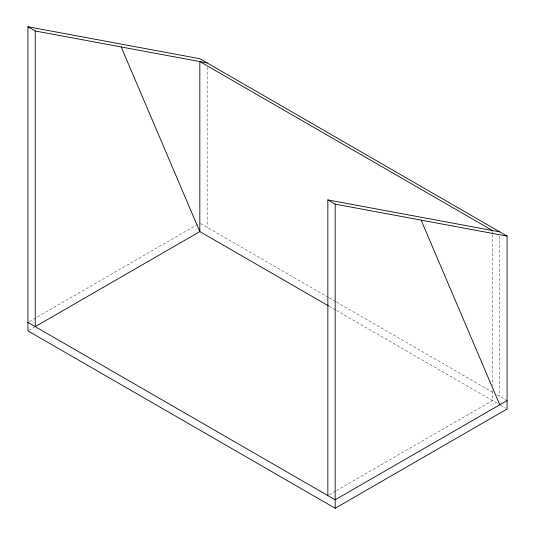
<?xml version="1.0" encoding="UTF-8"?>
<svg xmlns="http://www.w3.org/2000/svg" width="535" height="535" viewBox="0 0 535 535"><rect width="100%" height="100%" fill="white"/><g stroke="black" fill="none" stroke-linecap="round" stroke-linejoin="round"><path stroke-width="0.4" stroke-dasharray="2.67 2.01" d="M29.345 321.582L198.398 223.978M28.636 330.443L34.414 327.106M329.299 494.748L335.793 490.996M336.515 490.575L492.454 400.548L492.454 390.543M200.498 223.536L328.53 297.46M329.252 297.875L335.759 301.633M336.482 302.048L492.548 392.155M496.881 394.656L505.756 399.779M329.165 306.274L335.746 310.073M336.388 310.44L499.857 404.821M500.579 405.236L505.642 408.158M499.77 236.055L499.77 396.321M492.454 231.354L492.454 233.855M492.454 234.684L492.454 385.548M207.145 67.109L207.145 227.375"/><path stroke-width="0.8" d="M507.086 400.548L335.171 499.804L27.914 322.411M335.171 508.25L507.086 408.994L507.086 236.102L199.829 58.71L27.914 26.75L27.914 330.857L335.171 508.25L335.171 204.143L327.855 199.923L327.855 495.577M27.914 26.75L35.23 30.976L207.145 62.936M327.855 199.923L499.77 231.882M335.171 204.143L507.086 236.102M492.454 230.518L199.829 61.572L199.829 231.601L35.23 326.631L35.23 30.976M328.443 305.853L199.829 231.601L121.184 46.953M421.125 220.126L499.77 404.768"/></g></svg>
